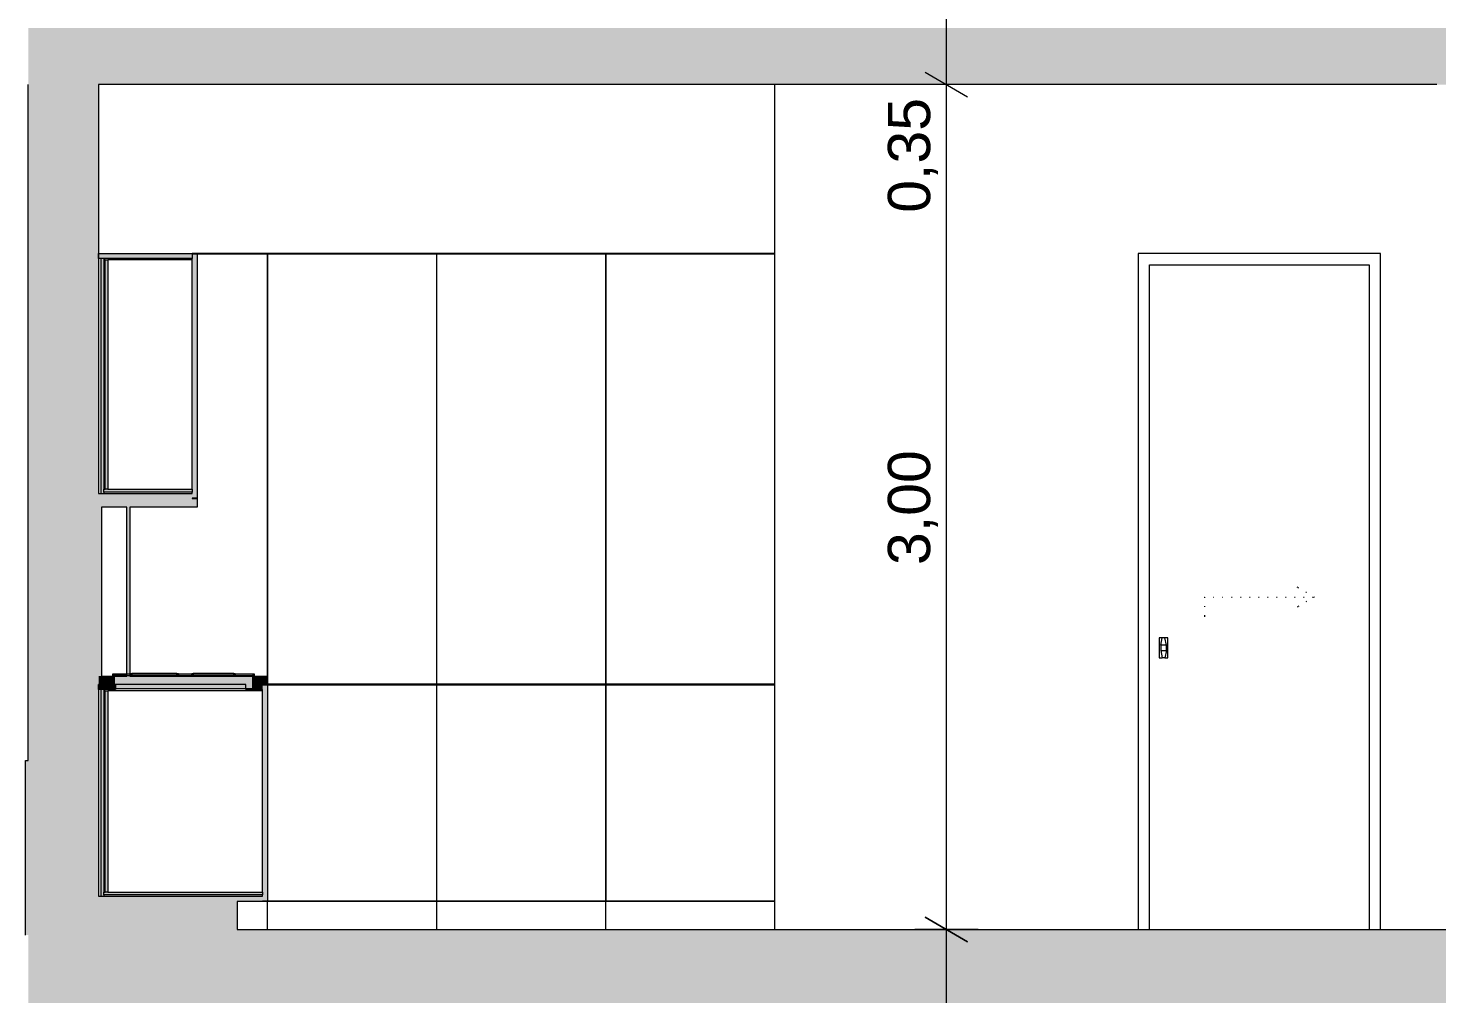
# Model space of a CAD drawing. Header units: metres. Extents: x -111189 to -108577, y -72951 to -72647.
# Drawn here: x -108984.59 to -108979.59, y -72944.94 to -72941.51 of the extents above; entities that cross this region are included whole.
import ezdxf

# ---------------------------------------------------------------- set-up
doc = ezdxf.new("R2010")
doc.units = ezdxf.units.M
doc.header["$MEASUREMENT"] = 0
for name, color, linetype in [('03 - COBERTURA', 7, 'Continuous'), ('03 - LAJES', 7, 'Continuous'), ('05 - PAREDES..35', 7, 'Continuous'), ('06 - FORRA', 7, 'Continuous'), ('08 - EQUIPAMENTO FIXO', 7, 'Continuous'), ('12 - COTAS GERAIS', 7, 'Continuous')]:
    doc.layers.add(name, color=color, linetype=linetype)
doc.styles.add('ESTILO_GERADO_7', font='')
doc.styles.get('ESTILO_GERADO_7').set_extended_font_data('Helvetica')
doc.dimstyles.new('ESTILO_GERADO__5', dxfattribs={"dimtxt": 0.15, "dimasz": 0.114, "dimexe": 0.18, "dimexo": 0.0625, "dimgap": 0, "dimtad": 1, "dimzin": 0, "dimdsep": 46, "dimtxsty": 'ESTILO_GERADO_7', "dimblk": 'ARROWHEAD_2', "dimblk1": 'ARROWHEAD_2', "dimblk2": 'ARROWHEAD_2', "dimcen": 0.09, "dimse1": 1, "dimse2": 1, "dimclrd": 7, "dimclre": 7, "dimclrt": 7, "dimadec": 0, "dimazin": 0, "dimtfac": 1, "dimtdec": 4, "dimtmove": 0, "dimatfit": 3, "dimfxl": 1, "dimtolj": 1, "dimtzin": 0, "dimarcsym": 0})

# ---------------------------------------------------------------- blocks, each defined once
blk = doc.blocks.new('Corte Elem_28_1', base_point=(-108818.3944, -72944.7073))
at = {"layer": '03 - LAJES', "linetype": 'Continuous', "lineweight": 13}
blk.add_hatch(color=251, dxfattribs=at).paths.add_polyline_path([(-108984.5905, -72944.8573), (-108984.5905, -72945.0573), (-108974.6405, -72945.0573), (-108974.6405, -72944.8573)])
blk = doc.blocks.new('Corte Elem_29_1', base_point=(-108818.3944, -72944.7073))
at = {"layer": '05 - PAREDES..35', "linetype": 'Continuous', "lineweight": 13}
blk.add_hatch(color=251, dxfattribs=at).paths.add_polyline_path([(-108984.5905, -72944.8573), (-108984.3405, -72944.8573), (-108984.3405, -72941.7073), (-108984.5905, -72941.7073)])
at = {"layer": '05 - PAREDES..35', "color": 7, "linetype": 'Continuous', "lineweight": 20}
for p, q in [((-108984.5905, -72944.1073), (-108984.5905, -72941.7073)), ((-108984.3405, -72941.7073), (-108984.3405, -72943.1593)), ((-108984.3405, -72943.8373), (-108984.3405, -72944.5893))]:
    blk.add_line(p, q, dxfattribs=at)
blk = doc.blocks.new('Corte Elem_33_1', base_point=(-108818.3944, -72944.7073))
at = {"layer": '05 - PAREDES..35', "color": 7, "linetype": 'Continuous', "lineweight": 13}
blk.add_line((-108981.9405, -72944.7073), (-108981.9405, -72941.7073), dxfattribs=at)
blk = doc.blocks.new('Corte Elem_35_1', base_point=(-108818.3944, -72944.7073))
at = {"layer": '03 - LAJES', "linetype": 'Continuous', "lineweight": 13}
blk.add_hatch(color=251, dxfattribs=at).paths.add_polyline_path([(-108984.3405, -72944.8573), (-108974.8905, -72944.8573), (-108974.8905, -72944.7073), (-108984.3405, -72944.7073)])
at = {"layer": '03 - LAJES', "color": 7, "linetype": 'Continuous', "lineweight": 20}
blk.add_line((-108983.8485, -72944.7073), (-108975.4405, -72944.7073), dxfattribs=at)
blk = doc.blocks.new('Corte Elem_36_1', base_point=(-108818.3944, -72944.7073))
at = {"layer": '03 - LAJES', "linetype": 'Continuous', "lineweight": 13}
blk.add_hatch(color=251, dxfattribs=at).paths.add_polyline_path([(-108984.5905, -72941.7073), (-108974.6405, -72941.7073), (-108974.6405, -72941.5073), (-108984.5905, -72941.5073)])
at = {"layer": '03 - LAJES', "color": 7, "linetype": 'Continuous', "lineweight": 20}
blk.add_line((-108979.5905, -72941.7073), (-108984.3405, -72941.7073), dxfattribs=at)
blk = doc.blocks.new('Corte Elem_49_1', base_point=(-108818.3944, -72944.7073))
at = {"layer": '08 - EQUIPAMENTO FIXO', "color": 7, "linetype": 'Continuous', "lineweight": 13}
for p, q in [((-108982.5225, -72942.3073), (-108982.5405, -72942.3073)), ((-108982.5395, -72943.8363), (-108982.5395, -72942.3083)), ((-108982.5395, -72942.3083), (-108981.9415, -72942.3083)), ((-108981.9585, -72942.3073), (-108982.5225, -72942.3073)), ((-108982.5225, -72942.3083), (-108982.5225, -72942.3073)), ((-108981.9585, -72942.3083), (-108981.9585, -72942.3073)), ((-108981.9405, -72942.3073), (-108981.9585, -72942.3073)), ((-108981.9415, -72942.3083), (-108981.9415, -72943.8363)), ((-108981.9415, -72943.8363), (-108982.5395, -72943.8363)), ((-108982.5395, -72944.6063), (-108982.5395, -72943.8383)), ((-108982.5395, -72943.8383), (-108981.9415, -72943.8383)), ((-108982.5225, -72943.8383), (-108982.5225, -72943.8363)), ((-108981.9585, -72943.8383), (-108981.9585, -72943.8363)), ((-108981.9415, -72943.8383), (-108981.9415, -72944.6063)), ((-108982.5225, -72944.6073), (-108982.5405, -72944.6073)), ((-108981.9415, -72944.6063), (-108982.5395, -72944.6063)), ((-108982.5225, -72944.6073), (-108982.5225, -72944.6063)), ((-108981.9585, -72944.6073), (-108982.5225, -72944.6073)), ((-108981.9585, -72944.6073), (-108981.9585, -72944.6063)), ((-108981.9405, -72944.6073), (-108981.9585, -72944.6073))]:
    blk.add_line(p, q, dxfattribs=at)
blk = doc.blocks.new('Corte Elem_50_1', base_point=(-108818.3944, -72944.7073))
at = {"layer": '08 - EQUIPAMENTO FIXO', "color": 7, "linetype": 'Continuous', "lineweight": 13}
for p, q in [((-108983.1225, -72942.3073), (-108983.1405, -72942.3073)), ((-108983.1395, -72943.8363), (-108983.1395, -72942.3083)), ((-108983.1395, -72942.3083), (-108982.5415, -72942.3083)), ((-108982.5585, -72942.3073), (-108983.1225, -72942.3073)), ((-108983.1225, -72942.3083), (-108983.1225, -72942.3073)), ((-108982.5585, -72942.3083), (-108982.5585, -72942.3073)), ((-108982.5405, -72942.3073), (-108982.5585, -72942.3073)), ((-108982.5415, -72942.3083), (-108982.5415, -72943.8363)), ((-108982.5405, -72944.6073), (-108982.5405, -72942.3073)), ((-108982.5415, -72943.8363), (-108983.1395, -72943.8363)), ((-108983.1395, -72944.6063), (-108983.1395, -72943.8383)), ((-108983.1395, -72943.8383), (-108982.5415, -72943.8383)), ((-108983.1225, -72943.8383), (-108983.1225, -72943.8363)), ((-108982.5585, -72943.8383), (-108982.5585, -72943.8363)), ((-108982.5415, -72943.8383), (-108982.5415, -72944.6063)), ((-108983.1225, -72944.6073), (-108983.1405, -72944.6073)), ((-108982.5415, -72944.6063), (-108983.1395, -72944.6063)), ((-108983.1225, -72944.6073), (-108983.1225, -72944.6063)), ((-108982.5585, -72944.6073), (-108983.1225, -72944.6073)), ((-108982.5585, -72944.6073), (-108982.5585, -72944.6063)), ((-108982.5405, -72944.6073), (-108982.5585, -72944.6073)), ((-108982.5405, -72944.7073), (-108982.5405, -72944.6073))]:
    blk.add_line(p, q, dxfattribs=at)
blk = doc.blocks.new('Corte Elem_51_1', base_point=(-108818.3944, -72944.7073))
at = {"layer": '08 - EQUIPAMENTO FIXO', "color": 7, "linetype": 'Continuous', "lineweight": 13}
for p, q in [((-108983.7225, -72942.3073), (-108983.7405, -72942.3073)), ((-108983.7395, -72943.8363), (-108983.7395, -72942.3083)), ((-108983.7395, -72942.3083), (-108983.1415, -72942.3083)), ((-108983.1585, -72942.3073), (-108983.7225, -72942.3073)), ((-108983.7225, -72942.3083), (-108983.7225, -72942.3073)), ((-108983.1585, -72942.3083), (-108983.1585, -72942.3073)), ((-108983.1405, -72942.3073), (-108983.1585, -72942.3073)), ((-108983.1415, -72942.3083), (-108983.1415, -72943.8363)), ((-108983.1405, -72944.6073), (-108983.1405, -72942.3073)), ((-108983.1415, -72943.8363), (-108983.7395, -72943.8363)), ((-108983.7395, -72944.6063), (-108983.7395, -72943.8383)), ((-108983.7395, -72943.8383), (-108983.1415, -72943.8383)), ((-108983.7225, -72943.8383), (-108983.7225, -72943.8363)), ((-108983.1585, -72943.8383), (-108983.1585, -72943.8363)), ((-108983.1415, -72943.8383), (-108983.1415, -72944.6063)), ((-108983.7225, -72944.6073), (-108983.7405, -72944.6073)), ((-108983.1415, -72944.6063), (-108983.7395, -72944.6063)), ((-108983.7225, -72944.6073), (-108983.7225, -72944.6063)), ((-108983.1585, -72944.6073), (-108983.7225, -72944.6073)), ((-108983.1585, -72944.6073), (-108983.1585, -72944.6063)), ((-108983.1405, -72944.6073), (-108983.1585, -72944.6073)), ((-108983.1405, -72944.7073), (-108983.1405, -72944.6073))]:
    blk.add_line(p, q, dxfattribs=at)
blk = doc.blocks.new('Corte Elem_52_1', base_point=(-108818.3944, -72944.7073))
at = {"layer": '08 - EQUIPAMENTO FIXO', "color": 7, "linetype": 'Continuous', "lineweight": 13}
for p, q in [((-108983.7585, -72942.3073), (-108984.0085, -72942.3073)), ((-108983.9905, -72942.3083), (-108983.7415, -72942.3083)), ((-108983.7585, -72942.3083), (-108983.7585, -72942.3073)), ((-108983.7405, -72942.3073), (-108983.7585, -72942.3073)), ((-108983.7415, -72942.3083), (-108983.7415, -72943.8073)), ((-108983.7405, -72943.8073), (-108983.7405, -72942.3073)), ((-108983.7405, -72943.8383), (-108983.7405, -72943.8373)), ((-108983.7405, -72944.6073), (-108983.7585, -72944.6073)), ((-108983.7405, -72944.6073), (-108983.7405, -72944.6063)), ((-108983.7405, -72944.7073), (-108983.7405, -72944.6073))]:
    blk.add_line(p, q, dxfattribs=at)
blk = doc.blocks.new('Corte Elem_53_1', base_point=(-108818.3944, -72944.7073))
at = {"layer": '08 - EQUIPAMENTO FIXO', "linetype": 'Continuous', "lineweight": 13}
for points in [[(-108984.3405, -72943.8373), (-108984.2845, -72943.8373), (-108984.2845, -72943.8073), (-108984.3405, -72943.8073)], [(-108984.3405, -72943.8553), (-108984.2805, -72943.8553), (-108984.2805, -72943.8523), (-108984.2845, -72943.8523), (-108984.2845, -72943.8373), (-108984.3405, -72943.8373)], [(-108983.8185, -72943.8553), (-108983.7585, -72943.8553), (-108983.7585, -72943.8373), (-108983.7945, -72943.8373), (-108983.7945, -72943.8523), (-108983.8185, -72943.8523)], [(-108983.7945, -72943.8373), (-108983.7405, -72943.8373), (-108983.7405, -72943.8073), (-108983.7945, -72943.8073)], [(-108983.7585, -72944.6063), (-108983.7405, -72944.6063), (-108983.7405, -72943.8383), (-108983.7585, -72943.8383)], [(-108984.3315, -72944.5893), (-108984.3225, -72944.5893), (-108984.3225, -72943.8553), (-108984.3315, -72943.8553)], [(-108984.3075, -72944.5743), (-108984.3075, -72943.8603), (-108984.3175, -72943.8603), (-108984.3175, -72944.5743)], [(-108983.7585, -72944.6073), (-108983.7585, -72944.5893), (-108984.3405, -72944.5893), (-108984.3405, -72944.6073)], [(-108983.7585, -72944.5843), (-108983.7585, -72944.5743), (-108984.3225, -72944.5743), (-108984.3225, -72944.5843)], [(-108983.8485, -72944.7073), (-108983.8485, -72944.6073), (-108984.3405, -72944.6073), (-108984.3405, -72944.7073)]]:
    blk.add_hatch(color=251, dxfattribs=at).paths.add_polyline_path(points)
at = {"layer": '08 - EQUIPAMENTO FIXO', "color": 7, "linetype": 'Continuous', "lineweight": 20}
for p, q in [((-108984.3405, -72943.8373), (-108984.2805, -72943.8373)), ((-108984.3405, -72943.8553), (-108984.3405, -72943.8373)), ((-108983.8185, -72943.8373), (-108984.3405, -72943.8373)), ((-108984.3305, -72943.8073), (-108984.2845, -72943.8073)), ((-108984.2845, -72943.8073), (-108984.2402, -72943.8073)), ((-108984.2805, -72943.8373), (-108984.2805, -72943.8523)), ((-108984.2302, -72943.8073), (-108983.7945, -72943.8073)), ((-108983.8185, -72943.8523), (-108983.8185, -72943.8373)), ((-108983.7945, -72943.8073), (-108983.7405, -72943.8073)), ((-108983.7585, -72943.8373), (-108983.7585, -72943.8383)), ((-108983.7405, -72943.8373), (-108983.7585, -72943.8373)), ((-108983.7585, -72943.8383), (-108983.7405, -72943.8383)), ((-108983.7405, -72943.8073), (-108983.7405, -72943.8373)), ((-108983.7405, -72943.8383), (-108983.7405, -72944.6063)), ((-108984.3315, -72943.8553), (-108984.3405, -72943.8553)), ((-108984.3225, -72943.8553), (-108984.3315, -72943.8553)), ((-108984.3315, -72944.5893), (-108984.3315, -72943.8553)), ((-108984.2805, -72943.8553), (-108984.3225, -72943.8553)), ((-108984.3225, -72943.8553), (-108984.3225, -72944.5743)), ((-108984.3175, -72943.8603), (-108984.3075, -72943.8603)), ((-108984.3175, -72944.5743), (-108984.3175, -72943.8603)), ((-108984.3075, -72943.8603), (-108984.3075, -72944.5743)), ((-108984.2805, -72943.8523), (-108984.2805, -72943.8553)), ((-108983.8185, -72943.8553), (-108983.8185, -72943.8523)), ((-108983.7585, -72943.8553), (-108983.8185, -72943.8553)), ((-108983.7585, -72944.5743), (-108983.7585, -72943.8553)), ((-108984.3405, -72944.5893), (-108984.3315, -72944.5893)), ((-108984.3315, -72944.5893), (-108984.3225, -72944.5893)), ((-108984.3225, -72944.5743), (-108984.3175, -72944.5743)), ((-108984.3225, -72944.5843), (-108984.3225, -72944.5743)), ((-108984.3225, -72944.5843), (-108984.3225, -72944.5893)), ((-108983.7585, -72944.5843), (-108984.3225, -72944.5843)), ((-108984.3225, -72944.5893), (-108983.7585, -72944.5893)), ((-108984.3075, -72944.5743), (-108984.3175, -72944.5743)), ((-108984.3075, -72944.5743), (-108983.7585, -72944.5743)), ((-108983.7585, -72944.5743), (-108983.7585, -72944.5843)), ((-108983.7585, -72944.5893), (-108983.7585, -72944.5843)), ((-108983.8485, -72944.6073), (-108983.8485, -72944.7073)), ((-108983.7585, -72944.6073), (-108983.8485, -72944.6073)), ((-108983.7585, -72944.6063), (-108983.7585, -72944.6073)), ((-108983.7405, -72944.6063), (-108983.7585, -72944.6063))]:
    blk.add_line(p, q, dxfattribs=at)
at = {"layer": '08 - EQUIPAMENTO FIXO', "color": 7, "linetype": 'Continuous', "lineweight": 13}
for p, q in [((-108984.3175, -72943.8603), (-108984.3225, -72943.8603)), ((-108983.7585, -72943.8603), (-108984.3075, -72943.8603))]:
    blk.add_line(p, q, dxfattribs=at)
blk = doc.blocks.new('Corte Elem_54_1', base_point=(-108818.3944, -72944.7073))
at = {"layer": '08 - EQUIPAMENTO FIXO', "linetype": 'Continuous', "lineweight": 13}
for points in [[(-108984.0085, -72942.3253), (-108984.0085, -72942.3073), (-108984.3405, -72942.3073), (-108984.3405, -72942.3253)], [(-108984.3315, -72943.1593), (-108984.3225, -72943.1593), (-108984.3225, -72942.3253), (-108984.3315, -72942.3253)], [(-108984.3075, -72943.1443), (-108984.3075, -72942.3303), (-108984.3175, -72942.3303), (-108984.3175, -72943.1443)], [(-108984.0085, -72943.1763), (-108983.9905, -72943.1763), (-108983.9905, -72942.3083), (-108984.0085, -72942.3083)], [(-108984.0085, -72943.1543), (-108984.0085, -72943.1443), (-108984.3225, -72943.1443), (-108984.3225, -72943.1543)], [(-108984.0085, -72943.1773), (-108984.0085, -72943.1593), (-108984.3405, -72943.1593), (-108984.3405, -72943.1773)]]:
    blk.add_hatch(color=251, dxfattribs=at).paths.add_polyline_path(points)
at = {"layer": '08 - EQUIPAMENTO FIXO', "color": 7, "linetype": 'Continuous', "lineweight": 20}
for p, q in [((-108984.3405, -72942.3253), (-108984.3405, -72942.3073)), ((-108984.3405, -72942.3073), (-108984.0085, -72942.3073)), ((-108984.3315, -72942.3253), (-108984.3405, -72942.3253)), ((-108984.3225, -72942.3253), (-108984.3315, -72942.3253)), ((-108984.3315, -72943.1593), (-108984.3315, -72942.3253)), ((-108984.0085, -72942.3253), (-108984.3225, -72942.3253)), ((-108984.3225, -72942.3253), (-108984.3225, -72943.1443)), ((-108984.3175, -72942.3303), (-108984.3075, -72942.3303)), ((-108984.3175, -72943.1443), (-108984.3175, -72942.3303)), ((-108984.3075, -72942.3303), (-108984.3075, -72943.1443)), ((-108984.0085, -72942.3073), (-108984.0085, -72942.3083)), ((-108984.0085, -72942.3083), (-108984.0085, -72942.3253)), ((-108984.0085, -72942.3083), (-108983.9905, -72942.3083)), ((-108984.0085, -72943.1443), (-108984.0085, -72942.3253)), ((-108983.9905, -72942.3083), (-108983.9905, -72943.1763)), ((-108984.3225, -72943.1443), (-108984.3175, -72943.1443)), ((-108984.3225, -72943.1543), (-108984.3225, -72943.1443)), ((-108984.3075, -72943.1443), (-108984.3175, -72943.1443)), ((-108984.3075, -72943.1443), (-108984.0085, -72943.1443)), ((-108984.0085, -72943.1443), (-108984.0085, -72943.1543)), ((-108984.3405, -72943.1593), (-108984.3315, -72943.1593)), ((-108984.3315, -72943.1593), (-108984.3225, -72943.1593)), ((-108984.0085, -72943.1543), (-108984.3225, -72943.1543)), ((-108984.3225, -72943.1543), (-108984.3225, -72943.1593)), ((-108984.3225, -72943.1593), (-108984.0085, -72943.1593)), ((-108984.0085, -72943.1593), (-108984.0085, -72943.1543)), ((-108984.0085, -72943.1763), (-108984.0085, -72943.1773)), ((-108983.9905, -72943.1763), (-108984.0085, -72943.1763))]:
    blk.add_line(p, q, dxfattribs=at)
at = {"layer": '08 - EQUIPAMENTO FIXO', "color": 7, "linetype": 'Continuous', "lineweight": 13}
for p, q in [((-108984.3175, -72942.3303), (-108984.3225, -72942.3303)), ((-108984.0085, -72942.3303), (-108984.3075, -72942.3303))]:
    blk.add_line(p, q, dxfattribs=at)
blk = doc.blocks.new('Corte Elem_55_1', base_point=(-108818.3944, -72944.7073))
at = {"linetype": 'Continuous', "lineweight": 13}
blk.add_hatch(color=251, dxfattribs=at).paths.add_polyline_path([(-108984.3305, -72943.8073), (-108984.3305, -72943.2073), (-108984.3405, -72943.2073), (-108984.3405, -72943.8073)])
at = {"color": 7, "linetype": 'Continuous', "lineweight": 20}
blk.add_line((-108984.3305, -72943.2073), (-108984.3305, -72943.8073), dxfattribs=at)
blk = doc.blocks.new('Corte Elem_56_1', base_point=(-108818.3944, -72944.7073))
at = {"layer": '08 - EQUIPAMENTO FIXO', "linetype": 'Continuous', "lineweight": 13}
blk.add_hatch(color=251, dxfattribs=at).paths.add_polyline_path([(-108984.3405, -72943.2073), (-108983.9907, -72943.2073), (-108983.9907, -72943.1773), (-108984.3405, -72943.1773)])
at = {"layer": '08 - EQUIPAMENTO FIXO', "color": 7, "linetype": 'Continuous', "lineweight": 20}
for p, q in [((-108984.0085, -72943.1773), (-108983.9907, -72943.1773)), ((-108983.9907, -72943.1773), (-108983.9907, -72943.2073)), ((-108984.2402, -72943.2073), (-108984.3305, -72943.2073)), ((-108983.9907, -72943.2073), (-108984.2302, -72943.2073))]:
    blk.add_line(p, q, dxfattribs=at)
blk = doc.blocks.new('Corte Elem_60_1', base_point=(-108818.3944, -72944.7073))
at = {"layer": '05 - PAREDES..35', "color": 7, "linetype": 'Continuous', "lineweight": 13}
for p, q in [((-108980.6505, -72942.3073), (-108980.6505, -72944.7073)), ((-108979.7905, -72942.3073), (-108980.6505, -72942.3073)), ((-108980.6105, -72944.7073), (-108980.6105, -72942.3473)), ((-108980.6105, -72942.3473), (-108979.8305, -72942.3473)), ((-108979.8305, -72942.3473), (-108979.8305, -72944.7073)), ((-108979.7905, -72944.7073), (-108979.7905, -72942.3073)), ((-108980.0844, -72943.4933), (-108980.0861, -72943.4923)), ((-108980.0809, -72943.4953), (-108980.0827, -72943.4943)), ((-108980.4155, -72943.5273), (-108980.4135, -72943.5273)), ((-108980.4155, -72943.5273), (-108980.4155, -72943.5293)), ((-108980.3835, -72943.5273), (-108980.3815, -72943.5273)), ((-108980.3515, -72943.5273), (-108980.3495, -72943.5273)), ((-108980.3195, -72943.5273), (-108980.3175, -72943.5273)), ((-108980.2875, -72943.5273), (-108980.2855, -72943.5273)), ((-108980.2555, -72943.5273), (-108980.2535, -72943.5273)), ((-108980.2235, -72943.5273), (-108980.2215, -72943.5273)), ((-108980.1915, -72943.5273), (-108980.1895, -72943.5273)), ((-108980.1595, -72943.5273), (-108980.1575, -72943.5273)), ((-108980.1275, -72943.5273), (-108980.1255, -72943.5273)), ((-108980.0955, -72943.5273), (-108980.0935, -72943.5273)), ((-108980.0635, -72943.5273), (-108980.0615, -72943.5273)), ((-108980.0532, -72943.5113), (-108980.055, -72943.5103)), ((-108980.0532, -72943.5433), (-108980.055, -72943.5443)), ((-108980.0315, -72943.5273), (-108980.0295, -72943.5273)), ((-108980.0275, -72943.5273), (-108980.0255, -72943.5273)), ((-108980.0255, -72943.5273), (-108980.0273, -72943.5263)), ((-108980.0255, -72943.5273), (-108980.0273, -72943.5283)), ((-108980.4155, -72943.5593), (-108980.4155, -72943.5613)), ((-108980.4155, -72943.5913), (-108980.4155, -72943.5933)), ((-108980.4155, -72943.5953), (-108980.4155, -72943.5973)), ((-108980.0844, -72943.5613), (-108980.0861, -72943.5623)), ((-108980.0809, -72943.5593), (-108980.0827, -72943.5603)), ((-108980.5655, -72943.6723), (-108980.5755, -72943.6723)), ((-108980.5755, -72943.6723), (-108980.5755, -72943.7423)), ((-108980.5705, -72943.6973), (-108980.5655, -72943.6723)), ((-108980.5505, -72943.6973), (-108980.5705, -72943.6973)), ((-108980.5705, -72943.6973), (-108980.5705, -72943.7173)), ((-108980.5555, -72943.6723), (-108980.5655, -72943.6723)), ((-108980.5455, -72943.6723), (-108980.5555, -72943.6723)), ((-108980.5505, -72943.6973), (-108980.5555, -72943.6723)), ((-108980.5505, -72943.7173), (-108980.5505, -72943.6973)), ((-108980.5455, -72943.7423), (-108980.5455, -72943.6723)), ((-108980.5755, -72943.7423), (-108980.5655, -72943.7423)), ((-108980.5705, -72943.7173), (-108980.5505, -72943.7173)), ((-108980.5705, -72943.7173), (-108980.5655, -72943.7423)), ((-108980.5555, -72943.7423), (-108980.5655, -72943.7423)), ((-108980.5505, -72943.7173), (-108980.5555, -72943.7423)), ((-108980.5555, -72943.7423), (-108980.5455, -72943.7423))]:
    blk.add_line(p, q, dxfattribs=at)
blk = doc.blocks.new('Corte Elem_71_1', base_point=(-108818.3944, -72944.7073))
at = {"layer": '08 - EQUIPAMENTO FIXO', "linetype": 'Continuous', "lineweight": 13}
for points in [[(-108984.2905, -72943.8053), (-108984.2402, -72943.8053), (-108984.2402, -72943.7993), (-108984.2905, -72943.7993)], [(-108984.2302, -72943.8053), (-108984.2282, -72943.8053), (-108984.2282, -72943.7993), (-108984.2302, -72943.7993)], [(-108984.2282, -72943.8053), (-108984.2227, -72943.8053), (-108984.2227, -72943.7983), (-108984.2282, -72943.7983)], [(-108984.2227, -72943.8053), (-108984.0624, -72943.8053), (-108984.0624, -72943.7993), (-108984.2227, -72943.7993)], [(-108984.0568, -72943.8053), (-108984.0568, -72943.7983), (-108984.0624, -72943.7983), (-108984.0624, -72943.8053)], [(-108984.0568, -72943.8053), (-108983.7885, -72943.8053), (-108983.7885, -72943.7993), (-108984.0568, -72943.7993)], [(-108984.0093, -72943.7993), (-108984.0044, -72943.7993), (-108984.0044, -72943.7983), (-108984.0093, -72943.7983)], [(-108983.8607, -72943.7993), (-108983.8558, -72943.7993), (-108983.8558, -72943.7983), (-108983.8607, -72943.7983)], [(-108984.2845, -72943.8523), (-108983.7945, -72943.8523), (-108983.7945, -72943.8053), (-108984.2845, -72943.8053)]]:
    blk.add_hatch(color=251, dxfattribs=at).paths.add_polyline_path(points)
at = {"layer": '08 - EQUIPAMENTO FIXO', "color": 7, "linetype": 'Continuous', "lineweight": 20}
for p, q in [((-108984.2905, -72943.8053), (-108984.2905, -72943.7993)), ((-108984.2905, -72943.7993), (-108984.2402, -72943.7993)), ((-108984.2402, -72943.7993), (-108984.2302, -72943.7993)), ((-108984.2302, -72943.7993), (-108984.2282, -72943.7993)), ((-108984.2282, -72943.7993), (-108984.2282, -72943.7983)), ((-108984.2282, -72943.7983), (-108984.2227, -72943.7983)), ((-108984.2282, -72943.8053), (-108984.2282, -72943.7993)), ((-108984.2282, -72943.7993), (-108984.2227, -72943.7993)), ((-108984.2227, -72943.7983), (-108984.2227, -72943.8053)), ((-108984.2227, -72943.7993), (-108984.0624, -72943.7993)), ((-108984.0624, -72943.8053), (-108984.0624, -72943.7983)), ((-108984.0624, -72943.7983), (-108984.0568, -72943.7983)), ((-108984.0624, -72943.7993), (-108984.0568, -72943.7993)), ((-108984.0568, -72943.7983), (-108984.0568, -72943.7993)), ((-108984.0568, -72943.7993), (-108984.0568, -72943.8053)), ((-108984.0568, -72943.7993), (-108984.0093, -72943.7993)), ((-108984.0093, -72943.7993), (-108984.0093, -72943.7983)), ((-108984.0093, -72943.7983), (-108984.0044, -72943.7983)), ((-108984.0093, -72943.8053), (-108984.0093, -72943.7993)), ((-108984.0093, -72943.7993), (-108984.0044, -72943.7993)), ((-108984.0044, -72943.7983), (-108984.0044, -72943.8053)), ((-108984.0044, -72943.7993), (-108983.8607, -72943.7993)), ((-108983.8607, -72943.8053), (-108983.8607, -72943.7983)), ((-108983.8607, -72943.7983), (-108983.8558, -72943.7983)), ((-108983.8607, -72943.7993), (-108983.8558, -72943.7993)), ((-108983.8558, -72943.7983), (-108983.8558, -72943.7993)), ((-108983.8558, -72943.7993), (-108983.8558, -72943.8053)), ((-108983.8558, -72943.7993), (-108983.7885, -72943.7993)), ((-108983.7885, -72943.7993), (-108983.7885, -72943.8053)), ((-108984.2845, -72943.8053), (-108984.2905, -72943.8053)), ((-108984.2845, -72943.8073), (-108984.2845, -72943.8053)), ((-108984.2845, -72943.8053), (-108984.2282, -72943.8053)), ((-108984.2845, -72943.8523), (-108984.2845, -72943.8073)), ((-108984.2227, -72943.8053), (-108984.2282, -72943.8053)), ((-108984.2227, -72943.8053), (-108984.0624, -72943.8053)), ((-108984.0568, -72943.8053), (-108984.0624, -72943.8053)), ((-108984.0568, -72943.8053), (-108984.0093, -72943.8053)), ((-108984.0044, -72943.8053), (-108984.0093, -72943.8053)), ((-108984.0044, -72943.8053), (-108983.8607, -72943.8053)), ((-108983.8558, -72943.8053), (-108983.8607, -72943.8053)), ((-108983.8558, -72943.8053), (-108983.7945, -72943.8053)), ((-108983.7885, -72943.8053), (-108983.7945, -72943.8053)), ((-108983.7945, -72943.8053), (-108983.7945, -72943.8073)), ((-108983.7945, -72943.8073), (-108983.7945, -72943.8523)), ((-108984.2805, -72943.8523), (-108984.2845, -72943.8523)), ((-108983.8185, -72943.8523), (-108984.2805, -72943.8523)), ((-108983.7945, -72943.8523), (-108983.8185, -72943.8523))]:
    blk.add_line(p, q, dxfattribs=at)
at = {"layer": '08 - EQUIPAMENTO FIXO', "color": 7, "linetype": 'Continuous', "lineweight": 13}
for p, q in [((-108984.2161, -72943.7983), (-108984.2227, -72943.7983)), ((-108984.1972, -72943.7983), (-108984.2161, -72943.7983)), ((-108984.1716, -72943.7983), (-108984.1972, -72943.7983)), ((-108984.1425, -72943.7983), (-108984.1716, -72943.7983)), ((-108984.1134, -72943.7983), (-108984.1425, -72943.7983)), ((-108984.0879, -72943.7983), (-108984.1134, -72943.7983)), ((-108984.0689, -72943.7983), (-108984.0879, -72943.7983)), ((-108984.0624, -72943.7983), (-108984.0689, -72943.7983)), ((-108983.9975, -72943.7983), (-108984.0044, -72943.7983)), ((-108983.9807, -72943.7983), (-108983.9975, -72943.7983)), ((-108983.9582, -72943.7983), (-108983.9807, -72943.7983)), ((-108983.9325, -72943.7983), (-108983.9582, -72943.7983)), ((-108983.9069, -72943.7983), (-108983.9325, -72943.7983)), ((-108983.8843, -72943.7983), (-108983.9069, -72943.7983)), ((-108983.8676, -72943.7983), (-108983.8843, -72943.7983)), ((-108983.8607, -72943.7983), (-108983.8676, -72943.7983))]:
    blk.add_line(p, q, dxfattribs=at)
blk = doc.blocks.new('Corte Elem_83_1', base_point=(-108818.3944, -72944.7073))
at = {"layer": '06 - FORRA', "linetype": 'Continuous', "lineweight": 13}
blk.add_hatch(color=251, dxfattribs=at).paths.add_polyline_path([(-108984.6005, -72944.1073), (-108984.6005, -72944.7273), (-108984.5905, -72944.7273), (-108984.5905, -72944.1073)])
at = {"layer": '06 - FORRA', "color": 7, "linetype": 'Continuous', "lineweight": 20}
for p, q in [((-108984.6005, -72944.1073), (-108984.5905, -72944.1073)), ((-108984.6005, -72944.7273), (-108984.6005, -72944.1073))]:
    blk.add_line(p, q, dxfattribs=at)
blk = doc.blocks.new('Corte Elem_87_1', base_point=(-108818.3944, -72944.7073))
at = {"layer": '03 - COBERTURA', "color": 7, "linetype": 'Continuous', "lineweight": 13}
for p, q in [((-108984.5905, -72941.0453), (-108986.3758, -72942.2954)), ((-108986.3758, -72942.2954), (-108986.4618, -72942.1725))]:
    blk.add_line(p, q, dxfattribs=at)
blk = doc.blocks.new('Corte Elem_120_1', base_point=(-108818.3944, -72944.7073))
at = {"layer": '05 - PAREDES..35', "color": 7, "linetype": 'Continuous', "lineweight": 13}
for p, q in [((-108984.6075, -72941.0572), (-108984.5905, -72941.0572)), ((-108985.673, -72941.8033), (-108985.673, -72941.8152))]:
    blk.add_line(p, q, dxfattribs=at)
blk = doc.blocks.new('Corte Elem_128_1', base_point=(-108818.3944, -72944.7073))
at = {"linetype": 'Continuous', "lineweight": 13}
blk.add_hatch(color=251, dxfattribs=at).paths.add_polyline_path([(-108984.2402, -72943.8053), (-108984.2302, -72943.8053), (-108984.2302, -72943.2073), (-108984.2402, -72943.2073)])
at = {"color": 7, "linetype": 'Continuous', "lineweight": 20}
for p, q in [((-108984.2402, -72943.7993), (-108984.2402, -72943.2073)), ((-108984.2302, -72943.2073), (-108984.2302, -72943.7993)), ((-108984.2402, -72943.8073), (-108984.2402, -72943.7993)), ((-108984.2302, -72943.7993), (-108984.2302, -72943.8073))]:
    blk.add_line(p, q, dxfattribs=at)
blk = doc.blocks.new('*D682', base_point=(-108818.3944, -72944.7073))
at = {"layer": '12 - COTAS GERAIS', "color": 7, "linetype": 'Continuous', "lineweight": 5, "transparency": 16777216}
for p, q in [((-108977.5991, -72944.7073), (-108977.5991, -72944.634)), ((-108977.5241, -72944.7506), (-108977.6741, -72944.664)), ((-108977.4866, -72944.7073), (-108977.7116, -72944.7073)), ((-108977.5991, -72945.0573), (-108977.5991, -72944.7073)), ((-108977.6741, -72945.014), (-108977.5241, -72945.1006)), ((-108977.4866, -72945.0573), (-108977.7116, -72945.0573)), ((-108977.5991, -72947.4073), (-108977.5991, -72945.0573))]:
    blk.add_line(p, q, dxfattribs=at)
blk = doc.blocks.new('ARROWHEAD_2')
at = {"color": 0, "linetype": 'Continuous', "lineweight": 0}
for p, q in [((-0.378, -0.655), (0.378, 0.655)), ((0, 0), (-1, 0))]:
    blk.add_line(p, q, dxfattribs=at)
blk = doc.blocks.new('*D685', base_point=(-108818.3944, -72944.7073))
at = {"layer": '12 - COTAS GERAIS', "color": 7, "linetype": 'Continuous', "lineweight": 5, "transparency": 16777216}
for p, q in [((-108977.5241, -72941.7506), (-108977.6741, -72941.664)), ((-108977.4866, -72941.7073), (-108977.7116, -72941.7073)), ((-108977.5991, -72944.7073), (-108977.5991, -72941.7073)), ((-108977.6741, -72944.664), (-108977.5241, -72944.7506)), ((-108977.4866, -72944.7073), (-108977.7116, -72944.7073)), ((-108977.5991, -72944.7807), (-108977.5991, -72944.7073))]:
    blk.add_line(p, q, dxfattribs=at)
at = {"layer": '12 - COTAS GERAIS', "color": 7, "lineweight": 5, "transparency": 16777216, "insert": (-108977.6291, -72943.4134), "char_height": 0.15, "attachment_point": 7, "rotation": 90, "style": 'ESTILO_GERADO_7'}
blk.add_mtext('\\A1;{\\pql;\\fHelvetica|b0|i0|c0|p0;\\W1.000000;3,00}', dxfattribs=at)
blk = doc.blocks.new('*D686', base_point=(-108818.3944, -72944.7073))
at = {"layer": '12 - COTAS GERAIS', "color": 7, "linetype": 'Continuous', "lineweight": 5, "transparency": 16777216}
for p, q in [((-108977.5991, -72941.7073), (-108977.5991, -72941.634)), ((-108977.5241, -72941.7506), (-108977.6741, -72941.664)), ((-108977.4866, -72941.7073), (-108977.7116, -72941.7073))]:
    blk.add_line(p, q, dxfattribs=at)
blk = doc.blocks.new('*D691', base_point=(-108818.3944, -72944.7073))
at = {"layer": '12 - COTAS GERAIS', "color": 7, "linetype": 'Continuous', "lineweight": 5, "transparency": 16777216}
for p, q in [((-108981.4061, -72941.664), (-108981.2561, -72941.7506)), ((-108981.2186, -72941.7073), (-108981.4436, -72941.7073)), ((-108981.3311, -72944.7073), (-108981.3311, -72941.7073)), ((-108981.4061, -72944.664), (-108981.2561, -72944.7506)), ((-108981.2186, -72944.7073), (-108981.4436, -72944.7073)), ((-108981.3311, -72944.7807), (-108981.3311, -72944.7073))]:
    blk.add_line(p, q, dxfattribs=at)
at = {"layer": '12 - COTAS GERAIS', "color": 7, "lineweight": 5, "transparency": 16777216, "char_height": 0.15, "attachment_point": 7, "rotation": 90, "style": 'ESTILO_GERADO_7'}
for s, insert in [('\\A1;{\\pql;\\fHelvetica|b0|i0|c0|p0;\\W1.000000;0,35}', (-108981.3611, -72942.1628)), ('\\A1;{\\pql;\\fHelvetica|b0|i0|c0|p0;\\W1.000000;3,00}', (-108981.3611, -72943.4134))]:
    blk.add_mtext(s, dxfattribs=dict(at, insert=insert))
blk = doc.blocks.new('*D692', base_point=(-108818.3944, -72944.7073))
at = {"layer": '12 - COTAS GERAIS', "color": 7, "linetype": 'Continuous', "lineweight": 5, "transparency": 16777216}
for p, q in [((-108981.3311, -72941.3573), (-108981.3311, -72941.284)), ((-108981.2561, -72941.4006), (-108981.4061, -72941.314)), ((-108981.2186, -72941.3573), (-108981.4436, -72941.3573)), ((-108981.3311, -72941.7073), (-108981.3311, -72941.3573)), ((-108981.4061, -72941.664), (-108981.2561, -72941.7506)), ((-108981.2186, -72941.7073), (-108981.4436, -72941.7073))]:
    blk.add_line(p, q, dxfattribs=at)
blk = doc.blocks.new('*D694', base_point=(-108818.3944, -72944.7073))
at = {"layer": '12 - COTAS GERAIS', "color": 7, "linetype": 'Continuous', "lineweight": 5, "transparency": 16777216}
for p, q in [((-108981.3311, -72944.7073), (-108981.3311, -72944.634)), ((-108981.2561, -72944.7506), (-108981.4061, -72944.664)), ((-108981.2186, -72944.7073), (-108981.4436, -72944.7073)), ((-108981.3311, -72945.0573), (-108981.3311, -72944.7073)), ((-108981.4061, -72945.014), (-108981.2561, -72945.1006)), ((-108981.2186, -72945.0573), (-108981.4436, -72945.0573)), ((-108981.3311, -72947.4073), (-108981.3311, -72945.0573))]:
    blk.add_line(p, q, dxfattribs=at)

msp = doc.modelspace()

# ---------------------------------------------------------------- block references
at = {"lineweight": 0}
for name in ['Corte Elem_55_1', 'Corte Elem_128_1']:
    msp.add_blockref(name, (-108818.3944, -72944.7073), dxfattribs=at)
at = {"layer": '03 - COBERTURA', "lineweight": 0}
msp.add_blockref('Corte Elem_87_1', (-108818.3944, -72944.7073), dxfattribs=at)
at = {"layer": '03 - LAJES', "lineweight": 0}
for name in ['Corte Elem_36_1', 'Corte Elem_35_1', 'Corte Elem_28_1']:
    msp.add_blockref(name, (-108818.3944, -72944.7073), dxfattribs=at)
at = {"layer": '05 - PAREDES..35', "lineweight": 0}
for name in ['Corte Elem_120_1', 'Corte Elem_29_1', 'Corte Elem_33_1', 'Corte Elem_60_1']:
    msp.add_blockref(name, (-108818.3944, -72944.7073), dxfattribs=at)
at = {"layer": '06 - FORRA', "lineweight": 0}
msp.add_blockref('Corte Elem_83_1', (-108818.3944, -72944.7073), dxfattribs=at)
at = {"layer": '08 - EQUIPAMENTO FIXO', "lineweight": 0}
for name in ['Corte Elem_54_1', 'Corte Elem_52_1', 'Corte Elem_51_1', 'Corte Elem_50_1', 'Corte Elem_49_1', 'Corte Elem_56_1', 'Corte Elem_71_1', 'Corte Elem_53_1']:
    msp.add_blockref(name, (-108818.3944, -72944.7073), dxfattribs=at)

# ---------------------------------------------------------------- dimensions: what is measured, and where the dimension line sits
at = {"layer": '12 - COTAS GERAIS', "color": 7, "linetype": 'Continuous', "lineweight": 5}
for base, p1, p2, picture, middle in [((-108981.3311, -72941.3573), (-108979.6155, -72941.7073), (-108981.3311, -72941.3573), '*D692', (-108981.4361, -72941.9686)), ((-108977.599134181, -72941.7073016216), (-108979.6155202727, -72941.7073016216), (-108977.599134181, -72941.7073016216), '*D686', (-108977.7041341822, -72941.7191928679)), ((-108977.5991, -72941.7073), (-108990.901, -72944.7073), (-108979.6155, -72941.7073), '*D685', (-108977.7041, -72943.2192)), ((-108981.3311, -72941.7073), (-108990.901, -72944.7073), (-108979.6155, -72941.7073), '*D691', (-108981.4361, -72943.2192)), ((-108981.3311, -72944.7073), (-108979.6155, -72945.0573), (-108981.3311, -72944.7073), '*D694', (-108981.4361, -72945.3186)), ((-108977.5991, -72944.7073), (-108979.6155, -72945.0573), (-108977.5991, -72944.7073), '*D682', (-108977.7041, -72945.3186))]:
    dim = msp.add_linear_dim(base=base, p1=p1, p2=p2, angle=90, dimstyle='ESTILO_GERADO__5', dxfattribs=at)
    dim.commit()
    dim.dimension.update_dxf_attribs({"geometry": picture, "text_midpoint": middle, "dimtype": 160, "text_rotation": 90})

doc.saveas('drawing.dxf')
